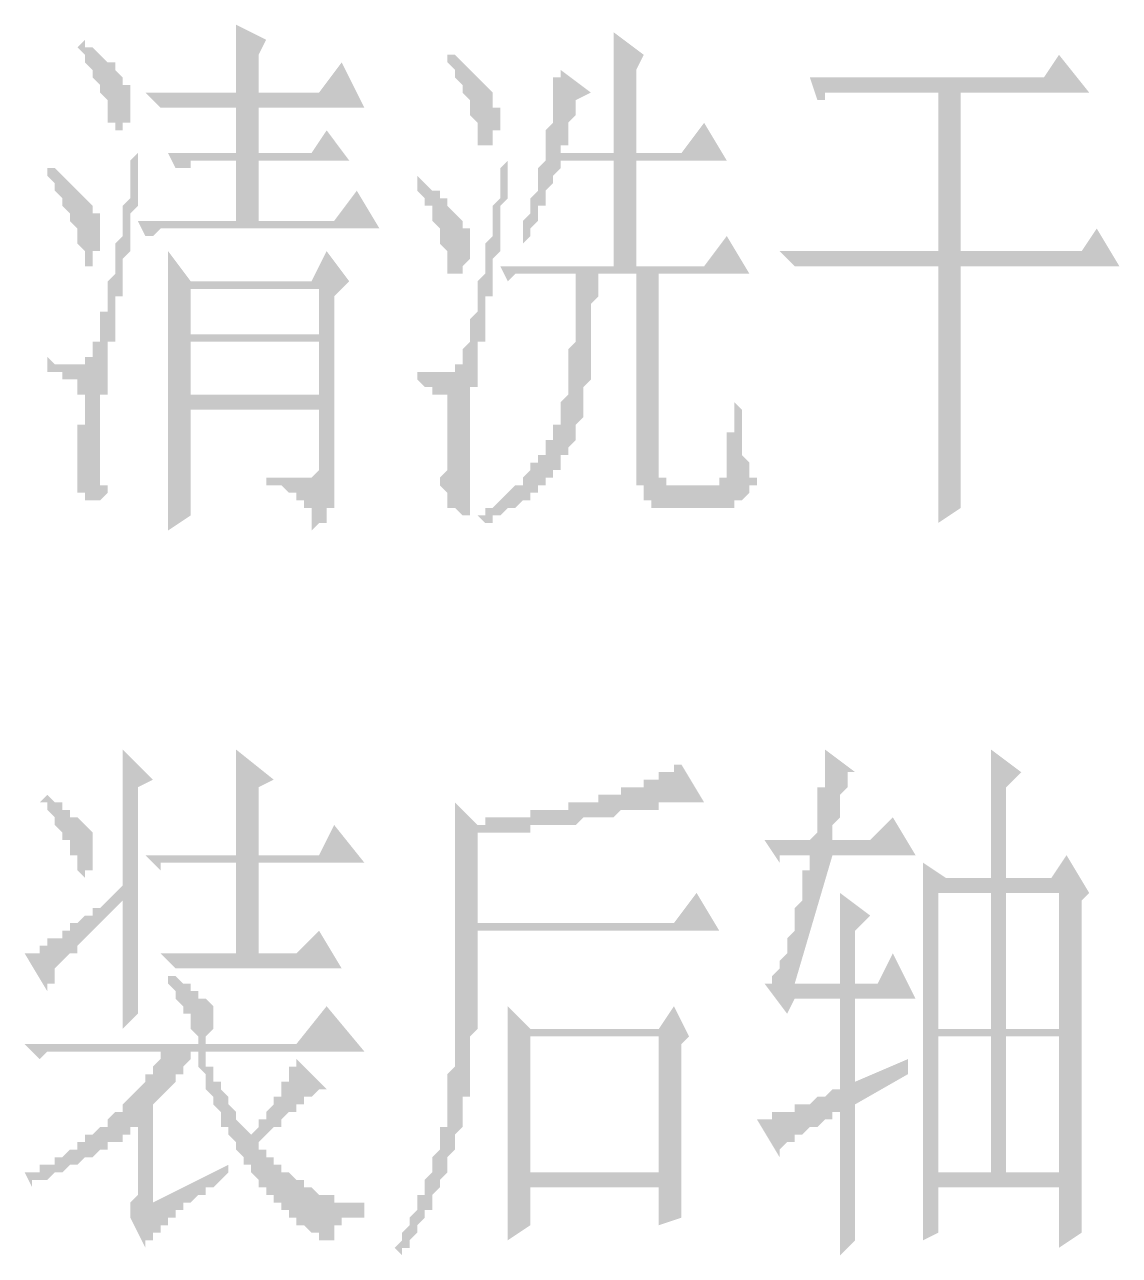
# Model space of a CAD drawing. Header units: millimetres. Extents: x 0 to 275, y 0 to 194.
# Drawn here: x 205.93 to 215.14, y 88.75 to 99.1 of the extents above; entities that cross this region are included whole.
import ezdxf

# ---------------------------------------------------------------- set-up
doc = ezdxf.new("R2010")
doc.units = ezdxf.units.MM

msp = doc.modelspace()

# ---------------------------------------------------------------- hatches: boundary and pattern name
h = msp.add_hatch(color=0)
h.paths.add_polyline_path([(207.3275, 96.879833), (208.407, 96.879833), (208.407, 96.498833), (207.3275, 96.498833)])
h.paths.add_polyline_path([(207.3275, 96.435333), (208.407, 96.435333), (208.407, 95.990833), (207.3275, 95.990833)])
h.paths.add_polyline_path([(207.137, 97.197333), (207.137, 97.133833), (207.137, 97.070333), (207.137, 97.006833), (207.137, 96.943333), (207.137, 96.879833), (207.137, 96.816333), (207.137, 96.752833), (207.137, 96.689333), (207.137, 96.625833), (207.137, 96.562333), (207.137, 96.498833), (207.137, 96.435333), (207.137, 96.371833), (207.137, 96.308333), (207.137, 96.244833), (207.137, 96.181333), (207.137, 96.117833), (207.137, 96.054333), (207.137, 95.990833), (207.137, 95.927333), (207.137, 95.863833), (207.137, 95.800333), (207.137, 95.736833), (207.137, 95.673333), (207.137, 95.609833), (207.137, 95.546333), (207.137, 95.482833), (207.137, 95.419333), (207.137, 95.355833), (207.137, 95.292333), (207.137, 95.228833), (207.137, 95.165333), (207.137, 95.101833), (207.137, 95.038333), (207.137, 94.974833), (207.137, 94.911333), (207.137, 94.847833), (207.3275, 94.974833), (207.3275, 95.863833), (208.407, 95.863833), (208.407, 95.419333), (208.407, 95.355833), (208.3435, 95.292333), (208.28, 95.292333), (208.2165, 95.292333), (208.153, 95.292333), (208.0895, 95.292333), (208.026, 95.292333), (207.9625, 95.292333), (207.9625, 95.228833), (208.026, 95.228833), (208.0895, 95.228833), (208.153, 95.165333), (208.2165, 95.165333), (208.2165, 95.101833), (208.28, 95.101833), (208.28, 95.038333), (208.3435, 95.038333), (208.3435, 94.974833), (208.3435, 94.911333), (208.3435, 94.847833), (208.407, 94.911333), (208.4705, 94.911333), (208.4705, 94.974833), (208.4705, 95.038333), (208.534, 95.038333), (208.534, 95.101833), (208.534, 95.165333), (208.534, 95.228833), (208.534, 95.292333), (208.534, 95.355833), (208.534, 96.816333), (208.661, 96.943333), (208.4705, 97.197333), (208.3435, 96.943333), (207.3275, 96.943333)])
h.paths.add_polyline_path([(207.7085, 98.530833), (206.9465, 98.530833), (207.0735, 98.403833), (207.137, 98.403833), (207.2005, 98.403833), (207.264, 98.403833), (207.3275, 98.403833), (207.7085, 98.403833), (207.7085, 98.022833), (207.137, 98.022833), (207.2005, 97.895833), (207.264, 97.895833), (207.3275, 97.895833), (207.3275, 97.959333), (207.391, 97.959333), (207.4545, 97.959333), (207.7085, 97.959333), (207.7085, 97.451333), (206.883, 97.451333), (206.9465, 97.324333), (207.01, 97.324333), (207.0735, 97.387833), (207.137, 97.387833), (207.2005, 97.387833), (208.915, 97.387833), (208.7245, 97.705333), (208.534, 97.451333), (207.899, 97.451333), (207.899, 97.959333), (208.661, 97.959333), (208.4705, 98.213333), (208.3435, 98.022833), (207.899, 98.022833), (207.899, 98.403833), (208.788, 98.403833), (208.5975, 98.784833), (208.407, 98.530833), (207.899, 98.530833), (207.899, 98.848333), (207.9625, 98.975333), (207.7085, 99.102333), (207.7085, 99.038833), (207.7085, 98.975333), (207.7085, 98.911833), (207.7085, 98.848333), (207.7085, 98.784833), (207.7085, 98.721333), (207.7085, 98.657833), (207.7085, 98.594333)])
h.paths.add_polyline_path([(206.883, 98.022833), (206.8195, 97.959333), (206.8195, 97.832333), (206.8195, 97.768833), (206.8195, 97.705333), (206.8195, 97.641833), (206.756, 97.578333), (206.756, 97.514833), (206.756, 97.451333), (206.756, 97.387833), (206.756, 97.324333), (206.6925, 97.260833), (206.6925, 97.197333), (206.6925, 97.133833), (206.6925, 97.070333), (206.6925, 97.006833), (206.629, 96.943333), (206.629, 96.879833), (206.629, 96.816333), (206.629, 96.752833), (206.629, 96.689333), (206.5655, 96.689333), (206.5655, 96.625833), (206.5655, 96.562333), (206.5655, 96.498833), (206.5655, 96.435333), (206.502, 96.435333), (206.502, 96.371833), (206.502, 96.308333), (206.4385, 96.308333), (206.4385, 96.244833), (206.375, 96.244833), (206.3115, 96.244833), (206.248, 96.244833), (206.1845, 96.244833), (206.121, 96.308333), (206.121, 96.181333), (206.1845, 96.181333), (206.248, 96.181333), (206.248, 96.117833), (206.3115, 96.117833), (206.375, 96.117833), (206.375, 96.054333), (206.375, 95.990833), (206.4385, 95.990833), (206.4385, 95.927333), (206.4385, 95.863833), (206.4385, 95.800333), (206.4385, 95.736833), (206.375, 95.736833), (206.375, 95.673333), (206.375, 95.609833), (206.375, 95.546333), (206.375, 95.482833), (206.375, 95.419333), (206.375, 95.355833), (206.375, 95.292333), (206.375, 95.228833), (206.375, 95.165333), (206.4385, 95.165333), (206.4385, 95.101833), (206.502, 95.101833), (206.5655, 95.101833), (206.629, 95.165333), (206.629, 95.228833), (206.5655, 95.228833), (206.5655, 95.292333), (206.5655, 95.355833), (206.5655, 95.419333), (206.5655, 95.482833), (206.5655, 95.546333), (206.5655, 95.609833), (206.5655, 95.673333), (206.5655, 95.736833), (206.5655, 95.800333), (206.5655, 95.863833), (206.5655, 95.927333), (206.5655, 95.990833), (206.629, 95.990833), (206.629, 96.054333), (206.629, 96.117833), (206.629, 96.181333), (206.629, 96.244833), (206.629, 96.308333), (206.629, 96.371833), (206.629, 96.435333), (206.6925, 96.435333), (206.6925, 96.498833), (206.6925, 96.562333), (206.6925, 96.625833), (206.6925, 96.689333), (206.6925, 96.752833), (206.6925, 96.816333), (206.756, 96.816333), (206.756, 96.879833), (206.756, 96.943333), (206.756, 97.006833), (206.756, 97.070333), (206.756, 97.133833), (206.8195, 97.197333), (206.8195, 97.260833), (206.8195, 97.324333), (206.8195, 97.387833), (206.8195, 97.451333), (206.8195, 97.514833), (206.883, 97.578333), (206.883, 97.705333), (206.883, 97.768833), (206.883, 97.832333), (206.883, 97.895833), (206.883, 97.959333)])
h.paths.add_polyline_path([(206.121, 97.895833), (206.121, 97.832333), (206.1845, 97.768833), (206.1845, 97.705333), (206.248, 97.641833), (206.248, 97.578333), (206.3115, 97.514833), (206.3115, 97.451333), (206.375, 97.387833), (206.375, 97.324333), (206.375, 97.260833), (206.4385, 97.197333), (206.4385, 97.133833), (206.4385, 97.070333), (206.502, 97.070333), (206.502, 97.133833), (206.502, 97.197333), (206.5655, 97.197333), (206.5655, 97.260833), (206.5655, 97.324333), (206.5655, 97.387833), (206.5655, 97.451333), (206.5655, 97.514833), (206.502, 97.514833), (206.502, 97.578333), (206.4385, 97.641833), (206.375, 97.705333), (206.3115, 97.768833), (206.248, 97.832333), (206.1845, 97.895833)])
h.paths.add_polyline_path([(206.4385, 98.975333), (206.375, 98.911833), (206.4385, 98.848333), (206.4385, 98.784833), (206.502, 98.721333), (206.502, 98.657833), (206.5655, 98.594333), (206.5655, 98.530833), (206.629, 98.467333), (206.629, 98.403833), (206.629, 98.340333), (206.629, 98.276833), (206.6925, 98.276833), (206.6925, 98.213333), (206.756, 98.213333), (206.756, 98.276833), (206.8195, 98.276833), (206.8195, 98.340333), (206.8195, 98.403833), (206.8195, 98.467333), (206.8195, 98.530833), (206.8195, 98.594333), (206.756, 98.594333), (206.756, 98.657833), (206.6925, 98.721333), (206.6925, 98.784833), (206.629, 98.784833), (206.5655, 98.848333), (206.502, 98.911833), (206.4385, 98.911833)])
h = msp.add_hatch(color=0)
h.paths.add_polyline_path([(210.439, 98.721333), (210.439, 98.657833), (210.3755, 98.657833), (210.3755, 98.594333), (210.3755, 98.530833), (210.3755, 98.467333), (210.3755, 98.403833), (210.3755, 98.340333), (210.3755, 98.276833), (210.312, 98.213333), (210.312, 98.149833), (210.312, 98.086333), (210.312, 98.022833), (210.312, 97.959333), (210.2485, 97.895833), (210.2485, 97.832333), (210.2485, 97.768833), (210.2485, 97.705333), (210.185, 97.641833), (210.185, 97.578333), (210.185, 97.514833), (210.1215, 97.451333), (210.1215, 97.387833), (210.1215, 97.324333), (210.1215, 97.260833), (210.185, 97.324333), (210.185, 97.387833), (210.2485, 97.451333), (210.2485, 97.514833), (210.2485, 97.578333), (210.312, 97.578333), (210.312, 97.641833), (210.312, 97.705333), (210.3755, 97.768833), (210.3755, 97.832333), (210.439, 97.895833), (210.439, 97.959333), (210.8835, 97.959333), (210.8835, 97.070333), (209.931, 97.070333), (209.9945, 96.943333), (210.058, 97.006833), (210.566, 97.006833), (210.566, 96.943333), (210.566, 96.879833), (210.566, 96.816333), (210.566, 96.752833), (210.566, 96.689333), (210.566, 96.625833), (210.566, 96.562333), (210.566, 96.498833), (210.566, 96.435333), (210.5025, 96.371833), (210.5025, 96.308333), (210.5025, 96.244833), (210.5025, 96.181333), (210.5025, 96.117833), (210.5025, 96.054333), (210.5025, 95.990833), (210.439, 95.927333), (210.439, 95.863833), (210.439, 95.800333), (210.439, 95.736833), (210.3755, 95.736833), (210.3755, 95.673333), (210.3755, 95.609833), (210.312, 95.609833), (210.312, 95.546333), (210.312, 95.482833), (210.2485, 95.482833), (210.2485, 95.419333), (210.185, 95.419333), (210.185, 95.355833), (210.1215, 95.292333), (210.1215, 95.228833), (210.058, 95.228833), (209.9945, 95.165333), (209.931, 95.101833), (209.8675, 95.038333), (209.804, 95.038333), (209.804, 94.974833), (209.7405, 94.974833), (209.804, 94.911333), (209.8675, 94.911333), (209.8675, 94.974833), (209.931, 94.974833), (209.9945, 95.038333), (210.058, 95.038333), (210.1215, 95.101833), (210.185, 95.101833), (210.185, 95.165333), (210.2485, 95.165333), (210.2485, 95.228833), (210.312, 95.228833), (210.312, 95.292333), (210.3755, 95.292333), (210.3755, 95.355833), (210.439, 95.355833), (210.439, 95.419333), (210.439, 95.482833), (210.5025, 95.482833), (210.5025, 95.546333), (210.566, 95.609833), (210.566, 95.673333), (210.566, 95.736833), (210.6295, 95.800333), (210.6295, 95.863833), (210.6295, 95.927333), (210.6295, 95.990833), (210.6295, 96.054333), (210.693, 96.117833), (210.693, 96.181333), (210.693, 96.244833), (210.693, 96.308333), (210.693, 96.371833), (210.693, 96.435333), (210.693, 96.498833), (210.693, 96.562333), (210.693, 96.625833), (210.693, 96.689333), (210.693, 96.752833), (210.7565, 96.816333), (210.7565, 96.879833), (210.7565, 96.943333), (210.7565, 97.006833), (211.074, 97.006833), (211.074, 95.419333), (211.074, 95.355833), (211.074, 95.292333), (211.074, 95.228833), (211.1375, 95.228833), (211.1375, 95.165333), (211.1375, 95.101833), (211.201, 95.101833), (211.201, 95.038333), (211.2645, 95.038333), (211.328, 95.038333), (211.7725, 95.038333), (211.836, 95.038333), (211.8995, 95.038333), (211.8995, 95.101833), (211.963, 95.101833), (212.0265, 95.165333), (212.0265, 95.228833), (212.09, 95.228833), (212.09, 95.292333), (212.0265, 95.292333), (212.0265, 95.355833), (212.0265, 95.419333), (211.963, 95.482833), (211.963, 95.546333), (211.963, 95.609833), (211.963, 95.673333), (211.963, 95.736833), (211.963, 95.800333), (211.963, 95.863833), (211.8995, 95.927333), (211.8995, 95.990833), (211.8995, 96.054333), (211.8995, 95.990833), (211.8995, 95.927333), (211.8995, 95.863833), (211.8995, 95.800333), (211.8995, 95.736833), (211.8995, 95.673333), (211.836, 95.673333), (211.836, 95.609833), (211.836, 95.546333), (211.836, 95.482833), (211.836, 95.419333), (211.836, 95.355833), (211.836, 95.292333), (211.7725, 95.292333), (211.7725, 95.228833), (211.328, 95.228833), (211.328, 95.292333), (211.2645, 95.292333), (211.2645, 95.355833), (211.2645, 95.419333), (211.2645, 95.482833), (211.2645, 97.006833), (212.0265, 97.006833), (211.836, 97.324333), (211.6455, 97.070333), (211.074, 97.070333), (211.074, 97.959333), (211.836, 97.959333), (211.6455, 98.276833), (211.455, 98.022833), (211.074, 98.022833), (211.074, 98.721333), (211.1375, 98.848333), (210.8835, 99.038833), (210.8835, 98.975333), (210.8835, 98.911833), (210.8835, 98.848333), (210.8835, 98.784833), (210.8835, 98.721333), (210.8835, 98.657833), (210.8835, 98.594333), (210.8835, 98.530833), (210.8835, 98.467333), (210.8835, 98.403833), (210.8835, 98.340333), (210.8835, 98.276833), (210.8835, 98.213333), (210.8835, 98.149833), (210.8835, 98.086333), (210.8835, 98.022833), (210.439, 98.022833), (210.439, 98.086333), (210.5025, 98.086333), (210.5025, 98.149833), (210.5025, 98.213333), (210.5025, 98.276833), (210.566, 98.340333), (210.566, 98.403833), (210.566, 98.467333), (210.693, 98.530833)])
h.paths.add_polyline_path([(210.058, 98.022833), (209.9945, 98.022833), (209.9945, 97.959333), (209.931, 97.895833), (209.931, 97.832333), (209.931, 97.768833), (209.931, 97.641833), (209.8675, 97.578333), (209.8675, 97.514833), (209.8675, 97.451333), (209.8675, 97.387833), (209.8675, 97.324333), (209.804, 97.260833), (209.804, 97.197333), (209.804, 97.133833), (209.804, 97.070333), (209.804, 97.006833), (209.7405, 96.943333), (209.7405, 96.879833), (209.7405, 96.816333), (209.7405, 96.752833), (209.7405, 96.689333), (209.677, 96.625833), (209.677, 96.562333), (209.677, 96.498833), (209.677, 96.435333), (209.6135, 96.371833), (209.6135, 96.308333), (209.6135, 96.244833), (209.55, 96.244833), (209.55, 96.181333), (209.4865, 96.181333), (209.423, 96.181333), (209.3595, 96.181333), (209.296, 96.181333), (209.2325, 96.181333), (209.2325, 96.117833), (209.296, 96.054333), (209.3595, 96.054333), (209.3595, 95.990833), (209.423, 95.990833), (209.4865, 95.990833), (209.4865, 95.927333), (209.4865, 95.863833), (209.4865, 95.800333), (209.4865, 95.736833), (209.4865, 95.673333), (209.4865, 95.609833), (209.4865, 95.546333), (209.4865, 95.482833), (209.4865, 95.419333), (209.4865, 95.355833), (209.423, 95.292333), (209.423, 95.228833), (209.4865, 95.165333), (209.4865, 95.101833), (209.4865, 95.038333), (209.55, 95.038333), (209.6135, 94.974833), (209.677, 94.974833), (209.677, 95.038333), (209.677, 95.101833), (209.677, 95.165333), (209.677, 95.228833), (209.677, 95.292333), (209.677, 95.355833), (209.677, 95.419333), (209.677, 95.482833), (209.677, 95.546333), (209.677, 95.609833), (209.677, 95.673333), (209.677, 95.736833), (209.677, 95.800333), (209.677, 95.863833), (209.677, 95.927333), (209.677, 95.990833), (209.677, 96.054333), (209.7405, 96.054333), (209.7405, 96.117833), (209.7405, 96.181333), (209.7405, 96.244833), (209.7405, 96.308333), (209.7405, 96.371833), (209.7405, 96.435333), (209.804, 96.435333), (209.804, 96.498833), (209.804, 96.562333), (209.804, 96.625833), (209.804, 96.689333), (209.804, 96.752833), (209.804, 96.816333), (209.8675, 96.816333), (209.8675, 96.879833), (209.8675, 96.943333), (209.8675, 97.006833), (209.8675, 97.070333), (209.8675, 97.133833), (209.931, 97.197333), (209.931, 97.260833), (209.931, 97.324333), (209.931, 97.387833), (209.931, 97.514833), (209.931, 97.578333), (209.9945, 97.641833), (209.9945, 97.705333), (209.9945, 97.768833), (209.9945, 97.832333), (209.9945, 97.895833), (209.9945, 98.022833)])
h.paths.add_polyline_path([(209.2325, 97.832333), (209.2325, 97.768833), (209.2325, 97.705333), (209.296, 97.641833), (209.296, 97.578333), (209.3595, 97.578333), (209.3595, 97.514833), (209.3595, 97.451333), (209.423, 97.387833), (209.423, 97.324333), (209.423, 97.260833), (209.4865, 97.197333), (209.4865, 97.133833), (209.4865, 97.070333), (209.4865, 97.006833), (209.55, 97.006833), (209.6135, 97.006833), (209.6135, 97.070333), (209.677, 97.133833), (209.677, 97.197333), (209.677, 97.260833), (209.677, 97.324333), (209.677, 97.387833), (209.6135, 97.387833), (209.6135, 97.451333), (209.55, 97.514833), (209.4865, 97.578333), (209.4865, 97.641833), (209.423, 97.641833), (209.423, 97.705333), (209.3595, 97.705333), (209.296, 97.768833)])
h.paths.add_polyline_path([(209.4865, 98.848333), (209.4865, 98.784833), (209.55, 98.721333), (209.55, 98.657833), (209.6135, 98.594333), (209.6135, 98.530833), (209.677, 98.467333), (209.677, 98.403833), (209.677, 98.340333), (209.7405, 98.276833), (209.7405, 98.213333), (209.7405, 98.149833), (209.7405, 98.086333), (209.804, 98.086333), (209.8675, 98.086333), (209.8675, 98.149833), (209.8675, 98.213333), (209.931, 98.213333), (209.931, 98.276833), (209.931, 98.340333), (209.931, 98.403833), (209.8675, 98.403833), (209.8675, 98.467333), (209.8675, 98.530833), (209.804, 98.594333), (209.7405, 98.657833), (209.677, 98.721333), (209.6135, 98.784833), (209.55, 98.848333)])
h = msp.add_hatch(color=0)
h.dxf.hatch_style = 2
h.paths.add_polyline_path([(213.8045, 97.070333), (215.138, 97.070333), (214.9475, 97.387833), (214.8205, 97.197333), (213.8045, 97.197333), (213.8045, 98.530833), (214.884, 98.530833), (214.63, 98.848333), (214.503, 98.657833), (212.5345, 98.657833), (212.598, 98.467333), (212.6615, 98.467333), (212.6615, 98.530833), (212.725, 98.530833), (212.7885, 98.530833), (212.852, 98.530833), (213.614, 98.530833), (213.614, 97.197333), (212.2805, 97.197333), (212.4075, 97.070333), (212.471, 97.070333), (212.5345, 97.070333), (212.598, 97.070333), (212.6615, 97.070333), (213.614, 97.070333), (213.614, 96.244833), (213.614, 96.181333), (213.614, 96.117833), (213.614, 96.054333), (213.614, 95.990833), (213.614, 95.927333), (213.614, 95.863833), (213.614, 95.800333), (213.614, 95.736833), (213.614, 95.673333), (213.614, 95.609833), (213.614, 95.546333), (213.614, 95.482833), (213.614, 95.419333), (213.614, 95.355833), (213.614, 95.292333), (213.614, 95.228833), (213.614, 95.165333), (213.614, 95.101833), (213.614, 95.038333), (213.614, 94.974833), (213.614, 94.911333), (213.8045, 95.038333), (213.8045, 95.101833), (213.8045, 95.165333), (213.8045, 95.228833), (213.8045, 95.292333), (213.8045, 95.355833), (213.8045, 95.419333), (213.8045, 95.482833), (213.8045, 95.546333), (213.8045, 95.609833), (213.8045, 95.673333), (213.8045, 95.736833), (213.8045, 95.800333), (213.8045, 95.863833), (213.8045, 95.927333), (213.8045, 95.990833), (213.8045, 96.054333)])
h = msp.add_hatch(color=0)
h.paths.add_polyline_path([(206.121, 92.625333), (206.0575, 92.561833), (206.121, 92.561833), (206.121, 92.498333), (206.1845, 92.434833), (206.1845, 92.371333), (206.248, 92.307833), (206.248, 92.244333), (206.3115, 92.244333), (206.3115, 92.180833), (206.3115, 92.117333), (206.375, 92.117333), (206.375, 92.053833), (206.375, 91.990333), (206.4385, 91.926833), (206.4385, 91.990333), (206.502, 91.990333), (206.502, 92.053833), (206.502, 92.117333), (206.502, 92.180833), (206.502, 92.244333), (206.502, 92.307833), (206.4385, 92.371333), (206.375, 92.434833), (206.3115, 92.434833), (206.3115, 92.498333), (206.248, 92.498333), (206.248, 92.561833), (206.1845, 92.561833)])
h.paths.add_polyline_path([(206.883, 92.688833), (207.01, 92.752333), (206.756, 93.006333), (206.756, 92.942833), (206.756, 92.879333), (206.756, 92.815833), (206.756, 92.752333), (206.756, 92.688833), (206.756, 92.625333), (206.756, 92.561833), (206.756, 92.498333), (206.756, 92.434833), (206.756, 92.371333), (206.756, 92.307833), (206.756, 92.244333), (206.756, 92.180833), (206.756, 92.117333), (206.756, 92.053833), (206.756, 91.990333), (206.756, 91.926833), (206.756, 91.863333), (206.6925, 91.799833), (206.629, 91.736333), (206.5655, 91.672833), (206.502, 91.672833), (206.502, 91.609333), (206.4385, 91.609333), (206.375, 91.545833), (206.3115, 91.545833), (206.3115, 91.482333), (206.248, 91.482333), (206.248, 91.418833), (206.1845, 91.418833), (206.121, 91.418833), (206.121, 91.355333), (206.0575, 91.355333), (206.0575, 91.291833), (205.994, 91.291833), (205.9305, 91.291833), (206.121, 90.974333), (206.121, 91.037833), (206.1845, 91.037833), (206.1845, 91.101333), (206.1845, 91.164833), (206.248, 91.228333), (206.3115, 91.291833), (206.375, 91.291833), (206.375, 91.355333), (206.4385, 91.418833), (206.502, 91.482333), (206.5655, 91.545833), (206.629, 91.609333), (206.6925, 91.672833), (206.756, 91.736333), (206.756, 91.672833), (206.756, 91.609333), (206.756, 91.545833), (206.756, 91.482333), (206.756, 91.418833), (206.756, 91.355333), (206.756, 91.291833), (206.756, 91.228333), (206.756, 91.164833), (206.756, 91.101333), (206.756, 91.037833), (206.756, 90.974333), (206.756, 90.910833), (206.756, 90.847333), (206.756, 90.783833), (206.756, 90.720333), (206.756, 90.656833), (206.883, 90.783833)])
h.paths.add_polyline_path([(206.9465, 92.117333), (207.0735, 91.990333), (207.0735, 92.053833), (207.137, 92.053833), (207.2005, 92.053833), (207.264, 92.053833), (207.7085, 92.053833), (207.7085, 91.291833), (207.0735, 91.291833), (207.2005, 91.164833), (207.264, 91.164833), (207.3275, 91.164833), (207.391, 91.164833), (208.5975, 91.164833), (208.407, 91.482333), (208.2165, 91.291833), (207.899, 91.291833), (207.899, 92.053833), (208.788, 92.053833), (208.534, 92.371333), (208.407, 92.117333), (207.899, 92.117333), (207.899, 92.688833), (208.026, 92.752333), (207.7085, 93.006333), (207.7085, 92.942833), (207.7085, 92.879333), (207.7085, 92.815833), (207.7085, 92.752333), (207.7085, 92.688833), (207.7085, 92.625333), (207.7085, 92.561833), (207.7085, 92.498333), (207.7085, 92.434833), (207.7085, 92.371333), (207.7085, 92.307833), (207.7085, 92.244333), (207.7085, 92.180833), (207.7085, 92.117333)])
h.paths.add_polyline_path([(207.391, 90.529833), (205.9305, 90.529833), (206.0575, 90.402833), (206.121, 90.466333), (206.1845, 90.466333), (206.248, 90.466333), (206.3115, 90.466333), (207.137, 90.466333), (207.0735, 90.466333), (207.0735, 90.402833), (207.01, 90.339333), (207.01, 90.275833), (206.9465, 90.275833), (206.9465, 90.212333), (206.883, 90.148833), (206.8195, 90.085333), (206.756, 90.021833), (206.756, 89.958333), (206.6925, 89.958333), (206.629, 89.894833), (206.629, 89.831333), (206.5655, 89.831333), (206.502, 89.767833), (206.4385, 89.767833), (206.4385, 89.704333), (206.375, 89.704333), (206.375, 89.640833), (206.3115, 89.640833), (206.248, 89.577333), (206.1845, 89.577333), (206.1845, 89.513833), (206.121, 89.513833), (206.0575, 89.513833), (206.0575, 89.450333), (205.994, 89.450333), (205.9305, 89.450333), (205.994, 89.323333), (205.994, 89.386833), (206.0575, 89.386833), (206.121, 89.386833), (206.1845, 89.450333), (206.248, 89.450333), (206.3115, 89.513833), (206.375, 89.513833), (206.4385, 89.577333), (206.502, 89.577333), (206.5655, 89.640833), (206.629, 89.640833), (206.629, 89.704333), (206.6925, 89.704333), (206.756, 89.704333), (206.756, 89.767833), (206.8195, 89.767833), (206.8195, 89.831333), (206.883, 89.831333), (206.883, 89.323333), (206.883, 89.259833), (206.8195, 89.196333), (206.8195, 89.132833), (206.8195, 89.069333), (206.9465, 88.815333), (206.9465, 88.878833), (207.01, 88.878833), (207.01, 88.942333), (207.0735, 88.942333), (207.0735, 89.005833), (207.137, 89.005833), (207.137, 89.069333), (207.2005, 89.069333), (207.2005, 89.132833), (207.264, 89.132833), (207.264, 89.196333), (207.3275, 89.196333), (207.391, 89.259833), (207.4545, 89.259833), (207.4545, 89.323333), (207.518, 89.323333), (207.5815, 89.386833), (207.645, 89.450333), (207.645, 89.513833), (207.01, 89.196333), (207.01, 90.021833), (207.0735, 90.085333), (207.137, 90.148833), (207.2005, 90.212333), (207.2005, 90.275833), (207.264, 90.275833), (207.264, 90.339333), (207.3275, 90.402833), (207.3275, 90.466333), (207.391, 90.466333), (207.391, 90.402833), (207.391, 90.339333), (207.4545, 90.275833), (207.4545, 90.212333), (207.4545, 90.148833), (207.518, 90.085333), (207.518, 90.021833), (207.5815, 89.958333), (207.5815, 89.894833), (207.5815, 89.831333), (207.645, 89.831333), (207.645, 89.767833), (207.7085, 89.704333), (207.7085, 89.640833), (207.772, 89.577333), (207.772, 89.513833), (207.8355, 89.513833), (207.8355, 89.450333), (207.899, 89.386833), (207.899, 89.323333), (207.9625, 89.323333), (207.9625, 89.259833), (208.026, 89.259833), (208.026, 89.196333), (208.0895, 89.196333), (208.0895, 89.132833), (208.153, 89.132833), (208.153, 89.069333), (208.2165, 89.069333), (208.2165, 89.005833), (208.28, 89.005833), (208.3435, 88.942333), (208.407, 88.942333), (208.407, 88.878833), (208.4705, 88.878833), (208.534, 88.878833), (208.534, 88.942333), (208.534, 89.005833), (208.5975, 89.005833), (208.5975, 89.069333), (208.661, 89.069333), (208.7245, 89.069333), (208.788, 89.069333), (208.788, 89.196333), (208.7245, 89.196333), (208.661, 89.196333), (208.5975, 89.196333), (208.534, 89.196333), (208.534, 89.259833), (208.4705, 89.259833), (208.407, 89.259833), (208.3435, 89.323333), (208.28, 89.323333), (208.28, 89.386833), (208.2165, 89.386833), (208.153, 89.450333), (208.0895, 89.450333), (208.0895, 89.513833), (208.026, 89.513833), (208.026, 89.577333), (207.9625, 89.577333), (207.9625, 89.640833), (207.899, 89.640833), (207.899, 89.704333), (207.9625, 89.767833), (208.026, 89.831333), (208.0895, 89.831333), (208.0895, 89.894833), (208.153, 89.958333), (208.2165, 89.958333), (208.2165, 90.021833), (208.28, 90.021833), (208.28, 90.085333), (208.3435, 90.085333), (208.407, 90.148833), (208.4705, 90.148833), (208.2165, 90.402833), (208.2165, 90.339333), (208.153, 90.339333), (208.153, 90.275833), (208.153, 90.212333), (208.0895, 90.212333), (208.0895, 90.148833), (208.0895, 90.085333), (208.026, 90.085333), (208.026, 90.021833), (207.9625, 89.958333), (207.9625, 89.894833), (207.899, 89.894833), (207.899, 89.831333), (207.8355, 89.767833), (207.772, 89.831333), (207.7085, 89.894833), (207.7085, 89.958333), (207.645, 90.021833), (207.645, 90.085333), (207.5815, 90.148833), (207.5815, 90.212333), (207.518, 90.212333), (207.518, 90.275833), (207.518, 90.339333), (207.4545, 90.339333), (207.4545, 90.402833), (207.4545, 90.466333), (208.788, 90.466333), (208.4705, 90.847333), (208.2165, 90.529833), (207.4545, 90.529833), (207.4545, 90.593333), (207.518, 90.656833), (207.518, 90.720333), (207.518, 90.783833), (207.518, 90.847333), (207.4545, 90.910833), (207.391, 90.910833), (207.391, 90.974333), (207.3275, 90.974333), (207.3275, 91.037833), (207.264, 91.037833), (207.2005, 91.101333), (207.137, 91.101333), (207.137, 91.037833), (207.2005, 90.974333), (207.2005, 90.910833), (207.264, 90.847333), (207.264, 90.783833), (207.3275, 90.783833), (207.3275, 90.720333), (207.3275, 90.656833), (207.391, 90.593333)])
h = msp.add_hatch(color=0)
h.paths.add_polyline_path([(214.1855, 90.593333), (214.63, 90.593333), (214.63, 89.450333), (214.1855, 89.450333)])
h.paths.add_polyline_path([(214.8205, 89.450333), (214.8205, 91.736333), (214.884, 91.799833), (214.6935, 92.117333), (214.5665, 91.926833), (214.1855, 91.926833), (214.1855, 92.688833), (214.3125, 92.815833), (214.0585, 93.006333), (214.0585, 92.942833), (214.0585, 92.879333), (214.0585, 92.815833), (214.0585, 92.752333), (214.0585, 92.688833), (214.0585, 92.625333), (214.0585, 92.561833), (214.0585, 92.498333), (214.0585, 92.434833), (214.0585, 92.371333), (214.0585, 92.307833), (214.0585, 92.244333), (214.0585, 92.180833), (214.0585, 92.117333), (214.0585, 92.053833), (214.0585, 91.990333), (214.0585, 91.926833), (213.6775, 91.926833), (213.487, 92.053833), (213.487, 91.990333), (213.487, 91.926833), (213.487, 91.863333), (213.487, 91.799833), (213.487, 91.736333), (213.487, 91.672833), (213.487, 91.609333), (213.487, 91.545833), (213.487, 91.482333), (213.487, 91.418833), (213.487, 91.355333), (213.487, 91.291833), (213.487, 91.228333), (213.487, 91.164833), (213.487, 91.101333), (213.487, 91.037833), (213.487, 90.974333), (213.487, 90.910833), (213.487, 90.847333), (213.487, 90.783833), (213.487, 90.720333), (213.487, 90.656833), (213.487, 90.593333), (213.487, 90.529833), (213.487, 90.466333), (213.487, 90.402833), (213.487, 90.339333), (213.487, 90.275833), (213.487, 90.212333), (213.487, 90.148833), (213.487, 90.085333), (213.487, 90.021833), (213.487, 89.958333), (213.487, 89.894833), (213.487, 89.831333), (213.487, 89.767833), (213.487, 89.704333), (213.487, 89.640833), (213.487, 89.577333), (213.487, 89.513833), (213.487, 89.450333), (213.487, 89.386833), (213.487, 89.323333), (213.487, 89.259833), (213.487, 89.196333), (213.487, 89.132833), (213.487, 89.069333), (213.487, 89.005833), (213.487, 88.942333), (213.487, 88.878833), (213.614, 88.942333), (213.614, 89.323333), (214.63, 89.323333), (214.63, 88.815333), (214.8205, 88.942333)])
h.paths.add_polyline_path([(213.614, 91.799833), (214.0585, 91.799833), (214.0585, 90.656833), (213.614, 90.656833)])
h.paths.add_polyline_path([(214.1855, 91.799833), (214.63, 91.799833), (214.63, 90.656833), (214.1855, 90.656833)])
h.paths.add_polyline_path([(213.614, 90.593333), (214.0585, 90.593333), (214.0585, 89.450333), (213.614, 89.450333)])
h.paths.add_polyline_path([(212.9155, 90.021833), (213.36, 90.275833), (213.36, 90.402833), (212.9155, 90.212333), (212.9155, 90.910833), (213.4235, 90.910833), (213.233, 91.291833), (213.106, 91.037833), (212.9155, 91.037833), (212.9155, 91.482333), (213.0425, 91.609333), (212.7885, 91.799833), (212.7885, 91.736333), (212.7885, 91.672833), (212.7885, 91.609333), (212.7885, 91.545833), (212.7885, 91.482333), (212.7885, 91.418833), (212.7885, 91.355333), (212.7885, 91.291833), (212.7885, 91.228333), (212.7885, 91.164833), (212.7885, 91.101333), (212.7885, 91.037833), (212.4075, 91.037833), (212.725, 92.117333), (213.4235, 92.117333), (213.233, 92.434833), (213.0425, 92.244333), (212.725, 92.244333), (212.725, 92.307833), (212.725, 92.371333), (212.7885, 92.434833), (212.7885, 92.498333), (212.7885, 92.561833), (212.7885, 92.625333), (212.852, 92.688833), (212.852, 92.752333), (212.852, 92.815833), (212.9155, 92.815833), (212.6615, 93.006333), (212.6615, 92.942833), (212.6615, 92.879333), (212.6615, 92.815833), (212.6615, 92.752333), (212.6615, 92.688833), (212.598, 92.688833), (212.598, 92.625333), (212.598, 92.561833), (212.598, 92.498333), (212.598, 92.434833), (212.598, 92.371333), (212.598, 92.307833), (212.5345, 92.244333), (212.1535, 92.244333), (212.2805, 92.053833), (212.2805, 92.117333), (212.344, 92.117333), (212.4075, 92.117333), (212.471, 92.117333), (212.5345, 92.117333), (212.5345, 92.053833), (212.5345, 91.990333), (212.471, 91.990333), (212.471, 91.926833), (212.471, 91.863333), (212.471, 91.799833), (212.471, 91.736333), (212.4075, 91.672833), (212.4075, 91.609333), (212.4075, 91.545833), (212.4075, 91.482333), (212.344, 91.418833), (212.344, 91.355333), (212.344, 91.291833), (212.2805, 91.228333), (212.2805, 91.164833), (212.217, 91.101333), (212.217, 91.037833), (212.1535, 91.037833), (212.344, 90.783833), (212.4075, 90.910833), (212.7885, 90.910833), (212.7885, 90.148833), (212.725, 90.148833), (212.6615, 90.085333), (212.598, 90.085333), (212.5345, 90.021833), (212.471, 90.021833), (212.4075, 90.021833), (212.4075, 89.958333), (212.344, 89.958333), (212.2805, 89.958333), (212.217, 89.958333), (212.217, 89.894833), (212.1535, 89.894833), (212.09, 89.894833), (212.2805, 89.577333), (212.2805, 89.640833), (212.344, 89.704333), (212.4075, 89.704333), (212.4075, 89.767833), (212.471, 89.767833), (212.5345, 89.831333), (212.598, 89.831333), (212.6615, 89.894833), (212.725, 89.894833), (212.725, 89.958333), (212.7885, 89.958333), (212.7885, 89.894833), (212.7885, 89.831333), (212.7885, 89.767833), (212.7885, 89.704333), (212.7885, 89.640833), (212.7885, 89.577333), (212.7885, 89.513833), (212.7885, 89.450333), (212.7885, 89.386833), (212.7885, 89.323333), (212.7885, 89.259833), (212.7885, 89.196333), (212.7885, 89.132833), (212.7885, 89.069333), (212.7885, 89.005833), (212.7885, 88.942333), (212.7885, 88.878833), (212.7885, 88.815333), (212.7885, 88.751833), (212.9155, 88.878833), (212.9155, 88.942333), (212.9155, 89.005833), (212.9155, 89.069333), (212.9155, 89.132833), (212.9155, 89.196333), (212.9155, 89.259833), (212.9155, 89.323333), (212.9155, 89.386833), (212.9155, 89.450333), (212.9155, 89.513833), (212.9155, 89.577333), (212.9155, 89.640833), (212.9155, 89.704333), (212.9155, 89.767833), (212.9155, 89.831333), (212.9155, 89.894833), (212.9155, 89.958333)])
h = msp.add_hatch(color=0)
h.paths.add_polyline_path([(209.042, 88.815333), (209.1055, 88.751833), (209.1055, 88.815333), (209.169, 88.815333), (209.169, 88.878833), (209.2325, 88.942333), (209.2325, 89.005833), (209.296, 89.069333), (209.296, 89.132833), (209.3595, 89.132833), (209.3595, 89.196333), (209.3595, 89.259833), (209.423, 89.323333), (209.423, 89.386833), (209.4865, 89.450333), (209.4865, 89.513833), (209.4865, 89.577333), (209.55, 89.640833), (209.55, 89.704333), (209.55, 89.767833), (209.6135, 89.831333), (209.6135, 89.894833), (209.6135, 89.958333), (209.6135, 90.021833), (209.6135, 90.085333), (209.677, 90.085333), (209.677, 90.148833), (209.677, 90.212333), (209.677, 90.275833), (209.677, 90.339333), (209.677, 90.402833), (209.677, 90.466333), (209.677, 90.529833), (209.677, 90.593333), (209.7405, 90.656833), (209.7405, 90.720333), (209.7405, 90.783833), (209.7405, 90.847333), (209.7405, 90.910833), (209.7405, 90.974333), (209.7405, 91.037833), (209.7405, 91.101333), (209.7405, 91.164833), (209.7405, 91.228333), (209.7405, 91.291833), (209.7405, 91.355333), (209.7405, 91.418833), (209.7405, 91.482333), (211.7725, 91.482333), (211.582, 91.799833), (211.3915, 91.545833), (209.7405, 91.545833), (209.7405, 92.307833), (209.804, 92.307833), (209.8675, 92.307833), (209.931, 92.307833), (209.9945, 92.307833), (210.058, 92.307833), (210.1215, 92.307833), (210.185, 92.307833), (210.185, 92.371333), (210.2485, 92.371333), (210.312, 92.371333), (210.3755, 92.371333), (210.439, 92.371333), (210.5025, 92.371333), (210.566, 92.371333), (210.6295, 92.434833), (210.693, 92.434833), (210.7565, 92.434833), (210.82, 92.434833), (210.8835, 92.434833), (210.947, 92.498333), (211.0105, 92.498333), (211.074, 92.498333), (211.1375, 92.498333), (211.201, 92.498333), (211.2645, 92.498333), (211.2645, 92.561833), (211.328, 92.561833), (211.3915, 92.561833), (211.455, 92.561833), (211.5185, 92.561833), (211.582, 92.561833), (211.6455, 92.561833), (211.455, 92.879333), (211.3915, 92.879333), (211.3915, 92.815833), (211.328, 92.815833), (211.2645, 92.815833), (211.2645, 92.752333), (211.201, 92.752333), (211.1375, 92.752333), (211.1375, 92.688833), (211.074, 92.688833), (211.0105, 92.688833), (210.947, 92.688833), (210.947, 92.625333), (210.8835, 92.625333), (210.82, 92.625333), (210.7565, 92.625333), (210.7565, 92.561833), (210.693, 92.561833), (210.6295, 92.561833), (210.566, 92.561833), (210.5025, 92.561833), (210.5025, 92.498333), (210.439, 92.498333), (210.3755, 92.498333), (210.312, 92.498333), (210.2485, 92.498333), (210.185, 92.498333), (210.185, 92.434833), (210.1215, 92.434833), (210.058, 92.434833), (209.9945, 92.434833), (209.931, 92.434833), (209.8675, 92.434833), (209.804, 92.434833), (209.804, 92.371333), (209.7405, 92.371333), (209.55, 92.561833), (209.55, 92.498333), (209.55, 92.434833), (209.55, 92.371333), (209.55, 92.307833), (209.55, 92.244333), (209.55, 92.180833), (209.55, 92.117333), (209.55, 92.053833), (209.55, 91.990333), (209.55, 91.926833), (209.55, 91.863333), (209.55, 91.799833), (209.55, 91.736333), (209.55, 91.672833), (209.55, 91.609333), (209.55, 91.545833), (209.55, 91.482333), (209.55, 91.418833), (209.55, 91.355333), (209.55, 91.291833), (209.55, 91.228333), (209.55, 91.164833), (209.55, 91.101333), (209.55, 91.037833), (209.55, 90.974333), (209.55, 90.910833), (209.55, 90.847333), (209.55, 90.783833), (209.55, 90.720333), (209.55, 90.656833), (209.55, 90.593333), (209.55, 90.529833), (209.55, 90.466333), (209.55, 90.402833), (209.55, 90.339333), (209.4865, 90.275833), (209.4865, 90.212333), (209.4865, 90.148833), (209.4865, 90.085333), (209.4865, 90.021833), (209.4865, 89.958333), (209.4865, 89.894833), (209.4865, 89.831333), (209.423, 89.831333), (209.423, 89.767833), (209.423, 89.704333), (209.423, 89.640833), (209.3595, 89.577333), (209.3595, 89.513833), (209.3595, 89.450333), (209.296, 89.386833), (209.296, 89.323333), (209.296, 89.259833), (209.2325, 89.259833), (209.2325, 89.196333), (209.2325, 89.132833), (209.169, 89.069333), (209.169, 89.005833), (209.1055, 88.942333), (209.1055, 88.878833)])
h.paths.add_polyline_path([(211.455, 90.529833), (211.5185, 90.593333), (211.3915, 90.847333), (211.2645, 90.656833), (210.185, 90.656833), (209.9945, 90.847333), (209.9945, 90.783833), (209.9945, 90.720333), (209.9945, 90.656833), (209.9945, 90.593333), (209.9945, 90.529833), (209.9945, 90.466333), (209.9945, 90.402833), (209.9945, 90.339333), (209.9945, 90.275833), (209.9945, 90.212333), (209.9945, 90.148833), (209.9945, 90.085333), (209.9945, 90.021833), (209.9945, 89.958333), (209.9945, 89.894833), (209.9945, 89.831333), (209.9945, 89.767833), (209.9945, 89.704333), (209.9945, 89.640833), (209.9945, 89.577333), (209.9945, 89.513833), (209.9945, 89.450333), (209.9945, 89.386833), (209.9945, 89.323333), (209.9945, 89.259833), (209.9945, 89.196333), (209.9945, 89.132833), (209.9945, 89.069333), (209.9945, 89.005833), (209.9945, 88.942333), (209.9945, 88.878833), (210.185, 89.005833), (210.185, 89.323333), (211.2645, 89.323333), (211.2645, 89.005833), (211.455, 89.069333), (211.455, 89.132833), (211.455, 89.196333), (211.455, 89.259833), (211.455, 89.323333), (211.455, 89.386833), (211.455, 89.450333), (211.455, 89.513833), (211.455, 89.577333)])
h.paths.add_polyline_path([(210.185, 90.593333), (211.2645, 90.593333), (211.2645, 89.450333), (210.185, 89.450333)])

doc.saveas('drawing.dxf')
